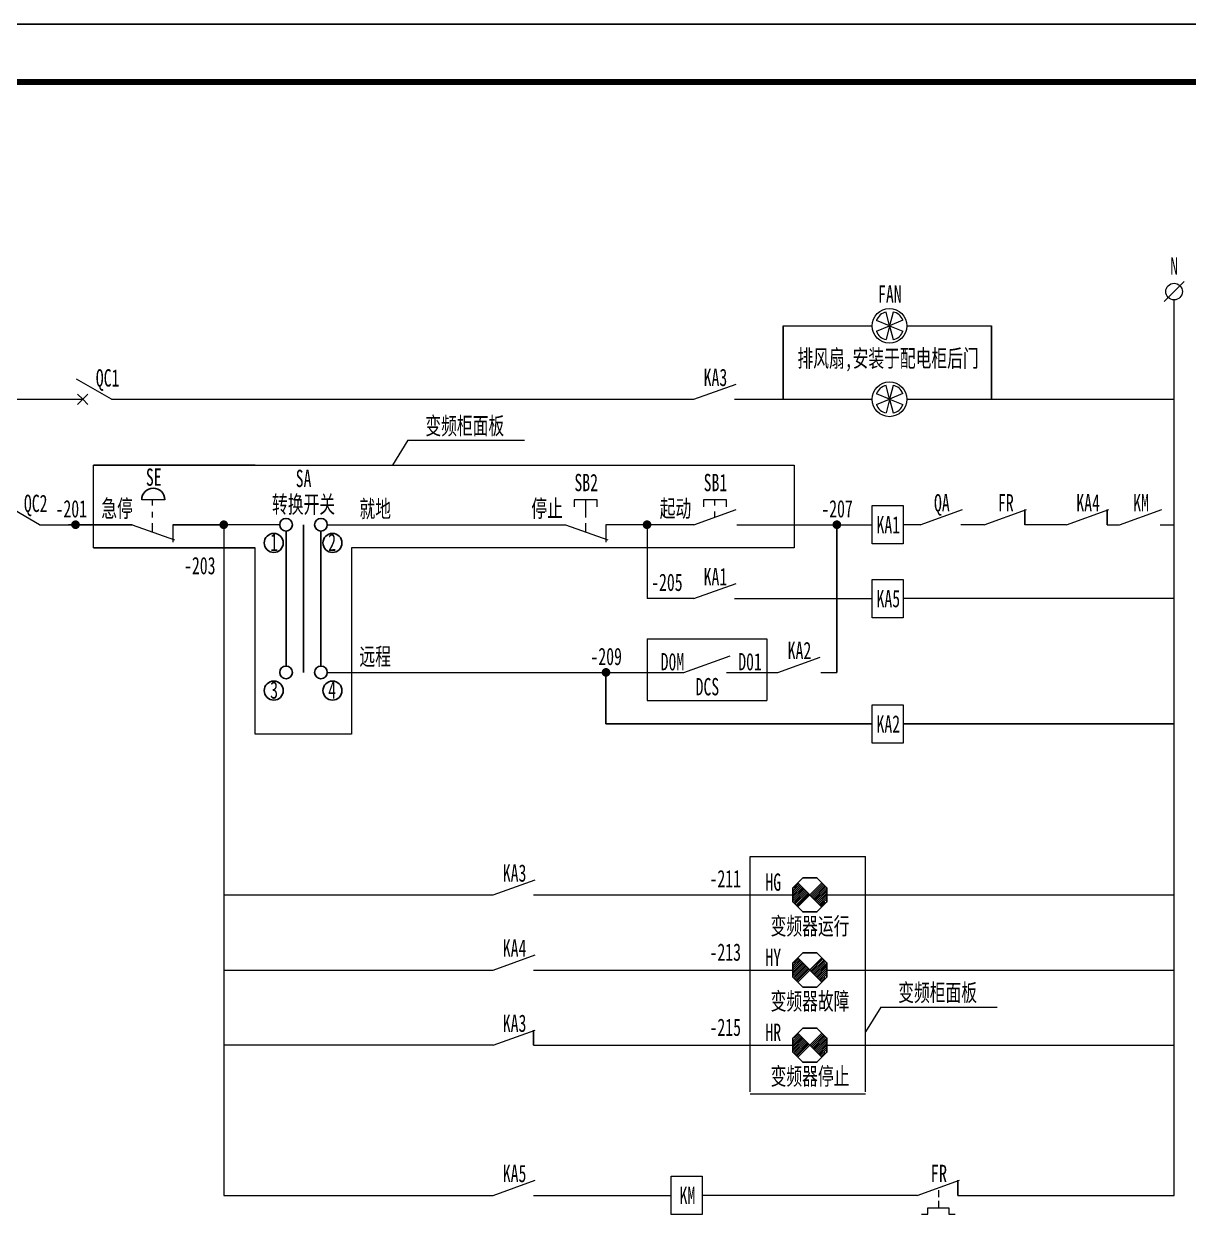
# Model space of a CAD drawing. Header units: millimetres. Extents: x 257344 to 1270023, y 272924 to 540726.
# Drawn here: x 509359 to 529526, y 478712 to 499665 of the extents above; entities that cross this region are included whole.
import ezdxf
from ezdxf.enums import TextEntityAlignment as Align

# ---------------------------------------------------------------- set-up
doc = ezdxf.new("R2010")
doc.units = ezdxf.units.MM
doc.linetypes.add('常规', pattern=[20, 10, 0, 10])
doc.linetypes.add('接地线', pattern=[1460, 500, 500, -200, 60, -200])
doc.layers.add('1轮廓实线层', color=7, linetype='Continuous', lineweight=18)
doc.layers.add('_0', color=7, linetype='Continuous', lineweight=25)
for name, color, linetype in [('D1', 4, 'Continuous'), ('MX', 3, 'Continuous'), ('TEXT', 4, 'Continuous'), ('动力平面导线层', 3, '常规'), ('动力平面设备层', 1, 'Continuous'), ('图框', 7, 'Continuous'), ('标注-照明', 7, 'Continuous'), ('照明平面导线层', 3, 'Continuous'), ('照明平面设备层', 1, 'Continuous'), ('电气-接地设计-接地线', 3, '接地线'), ('表格图框层', 7, 'Continuous')]:
    doc.layers.add(name, color=color, linetype=linetype)
doc.styles.add('IDQSTYLE', font='', dxfattribs={"width": 0.7})
doc.styles.add('标准', font='', dxfattribs={"width": 0.667})
doc.styles.get('IDQSTYLE').set_extended_font_data('NSimSun')
doc.styles.get('标准').set_extended_font_data('NSimSun')

# ---------------------------------------------------------------- blocks, each defined once
blk = doc.blocks.new('*U35')
at = {"layer": '1轮廓实线层'}
for p, q in [((0, 15), (0, 10)), ((0, 5), (-3.5, 11.06)), ((0, 10), (-0.88, 10.88)), ((0, 10), (0.88, 10.88)), ((0, 10), (-0.88, 9.12)), ((0, 10), (0.88, 9.12)), ((0, 5), (0, 0))]:
    blk.add_line(p, q, dxfattribs=at)

msp = doc.modelspace()

# ---------------------------------------------------------------- hatches: boundary and pattern name
at = {"linetype": 'ByBlock', "lineweight": 25}
h = msp.add_hatch(dxfattribs=at)
h.set_pattern_fill('ANSI31', color=3, scale=184.8, style=0)
h.set_pattern_definition([(45, (-41438.343, 486790.132), (-16.3341666, 16.3341666), [])])
h.paths.add_polyline_path([(522964.01725, 484595.17082), (522755.11356, 484804.42166, 0.1991281417), (522668.33725, 484595.17082, 0.1986966109), (522754.76641, 484386.26714)])
h.paths.add_polyline_path([(523173.26809, 484804.0745), (522964.01725, 484595.17082), (523172.92093, 484385.91998, 0.1991281417), (523259.69725, 484595.17082, 0.1986966109)])
h = msp.add_hatch(dxfattribs=at)
h.set_pattern_fill('ANSI31', color=2, scale=184.8, style=0)
h.set_pattern_definition([(45, (-41438.343, 485490.132), (-16.3341666, 16.3341666), [])])
h.paths.add_polyline_path([(522964.01725, 483295.17082), (522755.11356, 483504.42166, 0.1991281417), (522668.33725, 483295.17082, 0.1986966109), (522754.76641, 483086.26714)])
h.paths.add_polyline_path([(523173.26809, 483504.0745), (522964.01725, 483295.17082), (523172.92093, 483085.91998, 0.1991281417), (523259.69725, 483295.17082, 0.1986966109)])
h = msp.add_hatch(dxfattribs=at)
h.set_pattern_fill('ANSI31', color=1, scale=184.8, style=0)
h.set_pattern_definition([(45, (-41438.343, 484190.132), (-16.3341666, 16.3341666), [])])
h.paths.add_polyline_path([(522964.01725, 481995.17082), (522755.11356, 482204.42166, 0.1991281417), (522668.33725, 481995.17082, 0.1986966109), (522754.76641, 481786.26714)])
h.paths.add_polyline_path([(523173.26809, 482204.0745), (522964.01725, 481995.17082), (523172.92093, 481785.91998, 0.1991281417), (523259.69725, 481995.17082, 0.1986966109)])

# ---------------------------------------------------------------- linework, layer by layer
at = {"color": 0, "linetype": 'ByBlock', "lineweight": 20}
for p, q in [((524884.26782, 491002.61413), (524577.18424, 491002.61413)), ((525985.40524, 491002.61413), (525578.35349, 491002.61413)), ((527408.93739, 491002.61413), (526687.14649, 491002.61413)), ((529270.32417, 489724.48994), (524577.18424, 489724.48994)), ((525189.3375, 479485.62082), (525189.3375, 479365.02082)), ((524823.78805, 479395.17082), (521099.38209, 479395.17082)), ((525189.3375, 479298.02422), (525189.3375, 479177.42422)), ((524899.8975, 479068.88422), (525008.4375, 479068.88422)), ((525008.4375, 479068.88422), (525008.4375, 479177.42422)), ((525008.4375, 479177.42422), (525370.2375, 479177.42422)), ((525370.2375, 479177.42422), (525370.2375, 479068.88422)), ((525370.2375, 479068.88422), (525478.7775, 479068.88422))]:
    msp.add_line(p, q, dxfattribs=at)
at = {"color": 3, "linetype": 'ByBlock', "lineweight": 25}
for p, q in [((523173.26809, 484804.0745), (522754.76641, 484386.26714)), ((523172.92093, 484385.91998), (522755.11356, 484804.42166))]:
    msp.add_line(p, q, dxfattribs=at)
at = {"color": 2, "linetype": 'ByBlock', "lineweight": 25}
for p, q in [((523173.26809, 483504.0745), (522754.76641, 483086.26714)), ((523172.92093, 483085.91998), (522755.11356, 483504.42166))]:
    msp.add_line(p, q, dxfattribs=at)
at = {"color": 1, "linetype": 'ByBlock', "lineweight": 25}
for p, q in [((523173.26809, 482204.0745), (522754.76641, 481786.26714)), ((523172.92093, 481785.91998), (522755.11356, 482204.42166))]:
    msp.add_line(p, q, dxfattribs=at)
at = {"color": 7, "linetype": 'ByBlock', "lineweight": 20, "const_width": 75}
for points in [[(510210.70987, 491002.61413, 1), (510285.70987, 491002.61413, 1)], [(512777.52683, 491002.6077, 1), (512852.52683, 491002.6077, 1)], [(520107.11616, 491002.61413, 1), (520182.11616, 491002.61413, 1)], [(523394.32236, 491002.61413, 1), (523469.32236, 491002.61413, 1)], [(519396.4778, 488446.36575, 1), (519471.4778, 488446.36575, 1)]]:
    msp.add_lwpolyline(points, format="xyb", close=True, dxfattribs=at)
at = {"color": 3, "linetype": 'ByBlock', "lineweight": 25}
msp.add_lwpolyline([(522841.54258, 484890.85082), (522668.33725, 484717.64549), (522668.33725, 484472.69615), (522841.54258, 484299.49082), (523086.49191, 484299.49082), (523259.69725, 484472.69615), (523259.69725, 484717.64549), (523086.49191, 484890.85082)], close=True, dxfattribs=at)
at = {"color": 2, "linetype": 'ByBlock', "lineweight": 25}
msp.add_lwpolyline([(522841.54258, 483590.85082), (522668.33725, 483417.64549), (522668.33725, 483172.69615), (522841.54258, 482999.49082), (523086.49191, 482999.49082), (523259.69725, 483172.69615), (523259.69725, 483417.64549), (523086.49191, 483590.85082)], close=True, dxfattribs=at)
at = {"color": 1, "linetype": 'ByBlock', "lineweight": 25}
msp.add_lwpolyline([(522841.54258, 482290.85082), (522668.33725, 482117.64549), (522668.33725, 481872.69615), (522841.54258, 481699.49082), (523086.49191, 481699.49082), (523259.69725, 481872.69615), (523259.69725, 482117.64549), (523086.49191, 482290.85082)], close=True, dxfattribs=at)
at = {"layer": 'D1', "color": 1, "linetype": 'ByBlock'}
msp.add_arc((511594.66883, 491434.22993), 200.52575, 0, 180, dxfattribs=at)
at = {"layer": 'MX', "color": 7, "linetype": 'ByBlock', "lineweight": 20}
msp.add_line((529097.03782, 494863.70267), (529443.4975, 495210.16235), dxfattribs=at)
msp.add_circle((529270.26374, 495036.92907), 144.35795, dxfattribs=at)
at = {"layer": 'TEXT', "color": 7, "linetype": 'ByBlock', "ltscale": 100}
for centre in [(513894.2455, 491002.61413), (514497.733, 491002.61413)]:
    msp.add_circle(centre, 109.725, dxfattribs=at)
at = {"layer": '动力平面导线层', "color": 6, "linetype": 'ByBlock'}
for p, q in [((510562.18255, 492035.94307), (513361.48744, 492035.94307)), ((510562.18255, 490601.1128), (513361.48744, 490601.1128))]:
    msp.add_line(p, q, dxfattribs=at)
at = {"layer": '动力平面导线层', "color": 0, "linetype": 'ByBlock', "lineweight": -3, "ltscale": 100}
for p, q in [((526687.14649, 491002.61413), (526687.14649, 491264.0462)), ((528110.67864, 491002.61413), (528110.67864, 491264.0462)), ((525525.5293, 479395.17082), (525525.5293, 479656.60289))]:
    msp.add_line(p, q, dxfattribs=at)
at = {"layer": '动力平面导线层', "color": 0, "linetype": 'ByBlock'}
for p, q in [((510127.18915, 491002.61413), (511229.11177, 491002.61413)), ((523431.82236, 489724.48994), (523431.82236, 488446.36575)), ((519433.9778, 488446.36575), (519433.9778, 487554.79208)), ((519433.9778, 487554.79208), (524041.43675, 487554.79208))]:
    msp.add_line(p, q, dxfattribs=at)
at = {"layer": '动力平面设备层', "color": 0, "linetype": 'ByBlock', "lineweight": -3, "ltscale": 100}
for p, q in [((522502.52388, 494444.0385), (522502.52388, 493173.47711)), ((526111.4213, 494443.95061), (526111.4213, 493173.38922))]:
    msp.add_line(p, q, dxfattribs=at)
at = {"layer": '图框', "linetype": 'Continuous', "lineweight": 100, "const_width": 100}
msp.add_lwpolyline([(491708.79781, 458665.48597), (547608.79781, 458665.48597), (547608.79781, 498665.48597), (491708.79781, 498665.48597)], close=True, dxfattribs=at)
at = {"layer": '标注-照明', "linetype": 'ByBlock', "lineweight": 25, "ltscale": 100}
for p, q in [((511930.85302, 491002.61413), (512815.02435, 491002.61413)), ((513894.2455, 490892.88913), (513894.2455, 488556.09075)), ((514497.733, 490892.88913), (514497.733, 488556.09075)), ((518179.34613, 481995.17082), (518179.34613, 482256.60289))]:
    msp.add_line(p, q, dxfattribs=at)
at = {"layer": '标注-照明', "color": 0, "linetype": 'ByBlock', "lineweight": 25, "ltscale": 100}
msp.add_line((514196.19973, 488446.36575), (514196.19973, 491002.61413), dxfattribs=at)
at = {"layer": '标注-照明', "linetype": 'ByBlock', "lineweight": 25, "ltscale": 100}
for centre, radius in [((513680.94983, 490687.26238), 164.79793), ((514697.19088, 490687.26238), 164.79793), ((513894.2455, 488446.36575), 109.725), ((514497.733, 488446.36575), 109.725), ((513680.94983, 488131.014), 164.79793), ((514697.19088, 488131.014), 164.79793)]:
    msp.add_circle(centre, radius, dxfattribs=at)
at = {"layer": '照明平面导线层', "color": 0, "linetype": 'ByBlock', "lineweight": 20}
for p, q in [((529270.43976, 479395.17082), (529270.26766, 494892.57112)), ((522502.52388, 494444.0385), (524041.63596, 494444.0385)), ((524643.12845, 494443.95061), (526111.4213, 494443.95061)), ((520955.60623, 493173.47711), (521686.72036, 493434.90918)), ((508713.96933, 493173.47711), (509872.13416, 493173.47711)), ((511372.13416, 493173.47711), (520955.60623, 493173.47711)), ((521657.34748, 493173.47711), (524041.63596, 493173.47711)), ((524643.12845, 493173.38922), (529270.28408, 493173.38922)), ((511579.98239, 491333.98118), (511579.98239, 491434.22993)), ((519083.10718, 491233.73243), (519083.10718, 491434.22993)), ((521321.1633, 491333.98118), (521321.1633, 491434.22993)), ((511579.98239, 491127.92507), (511579.98239, 491228.17382)), ((519083.10718, 491127.92507), (519083.10718, 491228.17382)), ((520955.60623, 491002.61413), (521686.72036, 491264.0462)), ((521321.1633, 491133.33016), (521321.1633, 491228.52324)), ((524876.61224, 491002.61413), (525607.72638, 491264.0462)), ((525985.40524, 491002.61413), (526716.51937, 491264.0462)), ((527408.93739, 491002.61413), (528140.05152, 491264.0462)), ((528326.17402, 491002.61413), (529057.28815, 491264.0462)), ((511229.11177, 491002.61413), (511960.2259, 490741.18206)), ((511579.98239, 490877.14968), (511579.98239, 491027.67632)), ((511930.85302, 491002.61413), (511930.85302, 490701.39442)), ((513784.5205, 491002.61413), (512815.02435, 491002.61413)), ((512815.02435, 491002.61413), (512815.02435, 479395.17082)), ((514607.458, 491002.61413), (518732.23655, 491002.61413)), ((518732.23655, 491002.61413), (519463.35068, 490741.18206)), ((519083.10718, 490877.14968), (519083.10718, 491027.67632)), ((520955.60623, 491002.61413), (519433.9778, 491002.61413)), ((519433.9778, 491002.61413), (519433.9778, 490701.39442)), ((520144.61616, 491002.61413), (520144.61616, 489724.48994)), ((521698.30571, 491002.61413), (524041.43675, 491002.61413)), ((528110.67864, 491002.61413), (528326.17402, 491002.61413)), ((529027.91527, 491002.61413), (529270.28408, 491002.61413)), ((520955.60623, 489724.48994), (521686.72036, 489985.92201)), ((520955.60623, 489724.48994), (520144.61616, 489724.48994)), ((521657.34748, 489724.48994), (523431.82236, 489724.48994)), ((523431.82236, 489724.48994), (524041.43675, 489724.48994)), ((522410.50405, 488446.36575), (523141.61818, 488707.79782)), ((514607.458, 488446.36575), (515394.84776, 488446.36575)), ((515394.84776, 488446.36575), (520779.22722, 488446.36575)), ((521521.9267, 488446.36575), (522410.50405, 488446.36575)), ((523153.20353, 488446.36575), (523431.82236, 488446.36575)), ((517477.60488, 484595.17082), (518208.71901, 484856.60289)), ((512814.99656, 484595.17082), (517477.60488, 484595.17082)), ((518179.34613, 484595.17082), (522668.33725, 484595.17082)), ((523259.69725, 484595.17082), (529270.41318, 484595.17082)), ((517477.60488, 483295.17082), (518208.71901, 483556.60289)), ((512814.99656, 483295.17082), (517477.60488, 483295.17082)), ((518179.34613, 483295.17082), (522668.33725, 483295.17082)), ((523259.69725, 483295.17082), (529270.44139, 483295.17082)), ((517477.60488, 481995.17082), (518208.71901, 482256.60289)), ((517477.60488, 481995.17082), (512814.99656, 481995.17082)), ((518179.34613, 481995.17082), (522668.33725, 481995.17082)), ((523259.69725, 481995.17082), (529270.42729, 481995.17082)), ((517477.60488, 479395.17082), (518208.71901, 479656.60289)), ((524823.78805, 479395.17082), (525554.90219, 479656.60289)), ((512814.99656, 479395.17082), (517477.60488, 479395.17082)), ((518179.34613, 479395.17082), (520563.63461, 479395.17082)), ((525525.5293, 479395.17082), (529270.4555, 479395.17082))]:
    msp.add_line(p, q, dxfattribs=at)
at = {"layer": '照明平面导线层', "color": 3, "linetype": 'ByBlock', "lineweight": 20}
for p, q in [((524342.30316, 494444.0385), (524120.9026, 494539.07702)), ((524341.80693, 494444.53473), (524288.0809, 494680.35797)), ((524405.32342, 494683.36397), (524341.80693, 494444.53473)), ((524572.50172, 494542.08303), (524342.7994, 494444.53473)), ((524118.5997, 494351.52997), (524341.80693, 494444.53473)), ((524343.17256, 494443.16911), (524285.778, 494210.24903)), ((524340.616, 494444.0385), (524344.03297, 494444.0385)), ((524342.7994, 494444.53473), (524573.99665, 494351.53087)), ((524342.7994, 494444.53473), (524406.81836, 494210.24992)), ((524342.30316, 493173.47711), (524120.9026, 493268.51563)), ((524341.80693, 493173.97334), (524288.0809, 493409.79657)), ((524405.32342, 493412.80258), (524341.80693, 493173.97334)), ((524572.50172, 493271.52163), (524342.7994, 493173.97334)), ((524118.5997, 493080.96858), (524341.80693, 493173.97334)), ((524343.17256, 493172.60772), (524285.778, 492939.68764)), ((524340.616, 493173.47711), (524344.03297, 493173.47711)), ((524342.7994, 493173.97334), (524573.99665, 493080.96948)), ((524342.7994, 493173.97334), (524406.81836, 492939.68853))]:
    msp.add_line(p, q, dxfattribs=at)
at = {"layer": '照明平面导线层', "color": 6, "linetype": 'ByBlock', "lineweight": 20}
for p, q in [((516002.87574, 492463.57009), (515737.99547, 492035.94307)), ((516002.87574, 492463.57009), (518021.51432, 492463.57009)), ((513361.48744, 492035.94307), (522693.39715, 492035.94307)), ((522693.39715, 492035.94307), (522693.39715, 490601.1128)), ((522693.39715, 490601.1128), (515028.43642, 490601.1128)), ((521929.62997, 485258.5877), (523925.60864, 485258.5877)), ((521930.53255, 481185.06924), (521930.53255, 485258.5877)), ((523925.60864, 481185.06924), (523925.60864, 485258.5877)), ((524190.4889, 482653.97159), (523925.60864, 482226.34457)), ((524190.4889, 482653.97159), (526209.12748, 482653.97159)), ((521929.62997, 481154.60376), (523925.60864, 481154.60376))]:
    msp.add_line(p, q, dxfattribs=at)
at = {"layer": '照明平面导线层', "color": 1, "linetype": 'ByBlock', "lineweight": 20}
msp.add_line((511795.16633, 491434.22993), (511394.17133, 491434.22993), dxfattribs=at)
at = {"layer": '照明平面导线层', "color": 7, "linetype": 'ByBlock', "lineweight": 20}
msp.add_line((520779.22722, 488446.36575), (521583.45277, 488733.94103), dxfattribs=at)
at = {"layer": '照明平面导线层', "color": 0, "linetype": 'ByBlock', "lineweight": 20}
for points in [[(519283.60468, 491313.93143), (519283.60468, 491434.22993), (518882.60968, 491434.22993), (518882.60968, 491313.93143)], [(521521.6608, 491313.93143), (521521.6608, 491434.22993), (521120.6658, 491434.22993), (521120.6658, 491313.93143)]]:
    msp.add_lwpolyline(points, dxfattribs=at)
for points in [[(524041.43675, 491333.38747), (524577.18424, 491333.38747), (524577.18424, 490671.84078), (524041.43675, 490671.84078)], [(524041.43675, 490055.26328), (524577.18424, 490055.26328), (524577.18424, 489393.71659), (524041.43675, 489393.71659)], [(524041.43675, 487885.56542), (524577.18424, 487885.56542), (524577.18424, 487224.01873), (524041.43675, 487224.01873)], [(520563.63461, 479725.94416), (521099.38209, 479725.94416), (521099.38209, 479064.39747), (520563.63461, 479064.39747)]]:
    msp.add_lwpolyline(points, close=True, dxfattribs=at)
at = {"layer": '照明平面导线层', "color": 3, "linetype": 'ByBlock', "lineweight": 20}
for centre in [(524342.3822, 494443.95946), (524342.3822, 493173.39807)]:
    msp.add_circle(centre, 300.74625, dxfattribs=at)
for centre, start, end in [((524316.1142, 494477.6342), 97.873116874, 162.528612985), ((524377.29012, 494480.6402), 17.471387015, 82.126883126), ((524313.8113, 494412.97279), 197.471387015, 262.126883126), ((524378.78505, 494412.97369), 277.873116874, 342.528612985), ((524316.1142, 493207.07281), 97.873116874, 162.528612985), ((524377.29012, 493210.07881), 17.471387015, 82.126883126), ((524313.8113, 493142.4114), 197.471387015, 262.126883126), ((524378.78505, 493142.4123), 277.873116874, 342.528612985)]:
    msp.add_arc(centre, 204.65285, start, end, dxfattribs=at)
at = {"layer": '照明平面设备层', "color": 0, "lineweight": -3, "ltscale": 100}
msp.add_lwpolyline([(489208.79781, 499665.48597), (548608.79781, 499665.48597), (548608.79781, 457665.48597), (489208.79781, 457665.48597)], close=True, dxfattribs=at)
at = {"layer": '电气-接地设计-接地线', "color": 0, "linetype": 'ByBlock', "lineweight": -3}
for p, q in [((523431.82236, 489724.48994), (523431.82236, 491002.61413)), ((524577.18424, 487554.79208), (529270.28408, 487554.79208))]:
    msp.add_line(p, q, dxfattribs=at)
at = {"layer": '表格图框层', "color": 6, "linetype": 'ByBlock', "lineweight": 20, "ltscale": 50}
for p, q in [((510562.18255, 490601.1128), (510562.18255, 492035.94307)), ((513361.48744, 487377.51976), (513361.48744, 490601.1128)), ((515028.43642, 490601.1128), (515028.43642, 487377.51976)), ((515028.43642, 487377.51976), (513361.48744, 487377.51976))]:
    msp.add_line(p, q, dxfattribs=at)
at = {"layer": '表格图框层', "color": 4, "linetype": 'ByBlock', "lineweight": 20, "ltscale": 50}
for p, q in [((520144.61616, 489025.37337), (522218.06384, 489025.37337)), ((520144.61616, 489025.37337), (520144.61616, 487962.01947)), ((522218.06384, 489025.37337), (522218.06384, 487962.01947)), ((520144.61616, 487962.01947), (522218.06384, 487962.01947))]:
    msp.add_line(p, q, dxfattribs=at)

# ---------------------------------------------------------------- block references
at = {"layer": '_0', "color": 3, "linetype": 'ByBlock', "xscale": -100, "yscale": 100, "zscale": 100, "rotation": 90}
for p in [(511372.13416, 493173.47711), (510127.18915, 491002.61413)]:
    msp.add_blockref('*U35', p, dxfattribs=at)

# ---------------------------------------------------------------- texts
at = {"layer": 'TEXT', "color": 7, "linetype": 'ByBlock', "ltscale": 100}
for s, style, width, p in [('N', '标准', 0.667, (529272.64721, 495331.51331)), ('FAN', '标准', 0.667, (524349.77459, 494843.23967)), ('排风扇,安装于配电柜后门', '标准', 0.667, (524318.5113, 493733.13537)), ('QC1', '标准', 0.667, (510803.50054, 493393.7203)), ('KA3', '标准', 0.667, (521329.33569, 493402.72811)), ('SE', '标准', 0.667, (511602.84123, 491675.89346)), ('SA', '标准', 0.667, (514197.16375, 491654.13712)), ('SB2', '标准', 0.667, (519091.27957, 491582.88927)), ('SB1', '标准', 0.667, (521329.33569, 491582.88927)), ('QC2', '标准', 0.667, (509558.55553, 491222.85732)), ('转换开关', '标准', 0.667, (514197.16375, 491205.09653)), ('就地', '标准', 0.667, (515437.8942, 491128.64838)), ('停止', '标准', 0.667, (518413.78127, 491133.32756)), ('起动', '标准', 0.667, (520637.15095, 491133.32756)), ('QA', '标准', 0.667, (525250.3417, 491231.86513)), ('FR', '标准', 0.667, (526359.1347, 491231.86513)), ('KA4', '标准', 0.667, (527782.66685, 491231.86513)), ('KM', '标准', 0.667, (528699.90348, 491231.86513)), ('KA1', '标准', 0.667, (524322.84707, 490852.18063)), ('1', '标准', 0.667, (513686.70806, 490547.99686)), ('2', '标准', 0.667, (514691.75798, 490547.99686)), ('KA1', '标准', 0.667, (521329.33569, 489953.74095)), ('KA5', '标准', 0.667, (524322.84707, 489574.05644)), ('远程', '标准', 0.667, (515437.8942, 488572.4)), ('KA2', '标准', 0.667, (522784.23351, 488675.61676)), ('D0M', '标准', 0.667, (520584.74925, 488481.93067)), ('D01', '标准', 0.667, (521928.53006, 488481.93067)), ('3', '标准', 0.667, (513686.70806, 487991.74848)), ('4', '标准', 0.667, (514691.75798, 487991.74848)), ('KA2', '标准', 0.667, (524322.84707, 487404.35857)), ('KA3', '标准', 0.667, (517851.33434, 484824.42182)), ('HG', '标准', 0.667, (522330.82781, 484667.30859)), ('变频器运行', '标准', 0.667, (522967.03024, 483906.68055)), ('KA4', '标准', 0.667, (517851.33434, 483524.42182)), ('HY', '标准', 0.667, (522330.82781, 483367.30859)), ('变频器故障', '标准', 0.667, (522967.03024, 482606.68055)), ('KA3', '标准', 0.667, (517851.33434, 482224.42182)), ('HR', '标准', 0.667, (522330.82781, 482067.30859)), ('变频器停止', '标准', 0.667, (522967.03024, 481306.68055)), ('KA5', '标准', 0.667, (517851.33434, 479624.42182)), ('FR', 'IDQSTYLE', 0.7, (525197.51751, 479624.42182)), ('KM', '标准', 0.667, (520845.04493, 479244.73732))]:
    msp.add_text(s, height=300, dxfattribs=dict(at, style=style, width=width)).set_placement(p, align=Align.CENTER)
at = {"layer": 'TEXT', "color": 6, "linetype": 'ByBlock', "ltscale": 100, "style": '标准', "width": 0.667}
for p in [(516988.98937, 492565.02511), (525176.60253, 482755.42661)]:
    msp.add_text('变频柜面板', height=300, dxfattribs=at).set_placement(p, align=Align.CENTER)
at = {"layer": 'TEXT', "color": 2, "linetype": 'ByBlock', "ltscale": 100, "style": '标准', "width": 0.667}
for s, p in [('-201', (510174.26672, 491129.09032)), ('-207', (523435.46593, 491129.09032)), ('-203', (512400.52315, 490144.94097)), ('-205', (520488.60372, 489856.21693)), ('-209', (519437.62137, 488572.84194)), ('-211', (521499.56048, 484726.89781)), ('-213', (521499.56048, 483455.30954)), ('-215', (521499.56048, 482155.30954))]:
    msp.add_text(s, height=300, dxfattribs=at).set_placement(p, align=Align.CENTER)
at = {"layer": 'TEXT', "color": 1, "linetype": 'ByBlock', "ltscale": 100, "style": '标准', "width": 0.667}
msp.add_text('急停', height=300, dxfattribs=at).set_placement((510967.80104, 491133.32756), align=Align.CENTER)
at = {"layer": 'TEXT', "color": 4, "linetype": 'ByBlock', "ltscale": 100, "style": '标准', "width": 0.667}
msp.add_text('DCS', height=300, dxfattribs=at).set_placement((521189.51239, 488049.22377), align=Align.CENTER)

doc.saveas('drawing.dxf')
